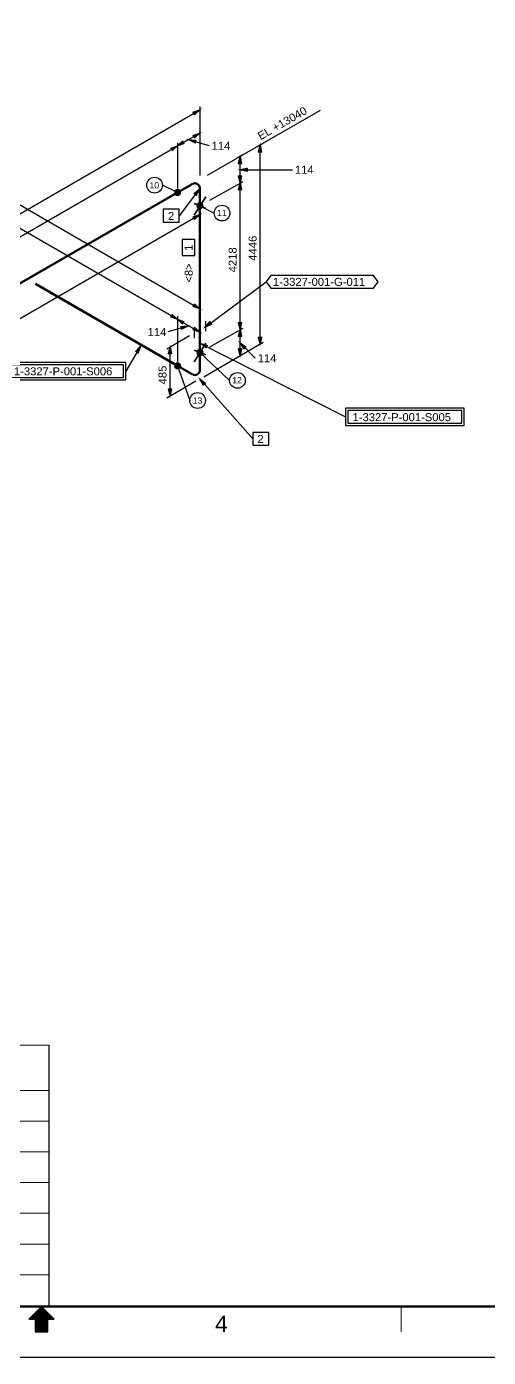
# Model space of a CAD drawing. Header units: inches. Extents: x 0 to 841, y 0 to 594.
# Drawn here: x 426.9 to 554, y 0 to 365.9 of the extents above; entities that cross this region are included whole.
import ezdxf
from ezdxf.enums import TextEntityAlignment as Align

# ---------------------------------------------------------------- set-up
doc = ezdxf.new("R2010")
doc.units = ezdxf.units.IN
doc.header["$MEASUREMENT"] = 0
for name, color, linetype in [('BG 0', 7, 'Continuous'), ('BG BG BG BG BG 2', 7, 'Continuous'), ('BG Border', 7, 'Continuous'), ('DIMLINES', 7, 'Continuous'), ('DIMTEXT', 7, 'Continuous'), ('ISOTEXT', 7, 'Continuous'), ('NOZZLES', 7, 'Continuous'), ('PIPE', 7, 'Continuous'), ('WELDS', 7, 'Continuous')]:
    doc.layers.add(name, color=color, linetype=linetype)
doc.styles.add('Arial', font='arial.ttf')

msp = doc.modelspace()

# ---------------------------------------------------------------- hatches: boundary and pattern name
at = {"layer": 'DIMLINES', "linetype": 'Continuous'}
for points in [[(473.16, 341.72), (474.6, 343), (472.76, 342.36)], [(467, 331.8), (468.44, 333.08), (466.6, 332.44)], [(469.8, 334.36), (468.36, 333.08), (470.2, 333.72)], [(473.48, 334.6), (471.56, 334.76), (473.32, 333.88)], [(473.16, 335.32), (474.6, 336.6), (472.76, 335.96)], [(491.56, 331.4), (491.16, 333.32), (490.76, 331.4)], [(486.04, 328.2), (485.64, 330.12), (485.24, 328.2)], [(487.56, 326.92), (485.64, 326.52), (487.56, 326.12)], [(485.24, 324.84), (485.64, 322.92), (486.04, 324.84)], [(486.04, 321), (485.64, 322.92), (485.24, 321)], [(473.16, 312.92), (474.6, 314.2), (472.76, 313.56)], [(472.76, 288.92), (474.6, 288.28), (473.16, 289.56)], [(466.6, 286.04), (468.44, 285.4), (467, 286.68)], [(470.2, 284.76), (468.36, 285.4), (469.8, 284.12)], [(469.56, 282.68), (471.32, 283.56), (469.4, 283.4)], [(472.76, 282.52), (474.6, 281.88), (473.16, 283.16)], [(485.24, 284.52), (485.64, 282.6), (486.04, 284.52)], [(486.04, 280.68), (485.64, 282.6), (485.24, 280.68)], [(487.24, 277.8), (485.64, 278.92), (486.76, 277.32)], [(490.76, 280.52), (491.16, 278.6), (491.56, 280.52)], [(466.76, 275.88), (466.36, 277.8), (465.96, 275.88)], [(485.24, 277.32), (485.64, 275.4), (486.04, 277.32)], [(465.96, 266.28), (466.36, 264.36), (466.76, 266.28)]]:
    msp.add_hatch(color=2, dxfattribs=at).paths.add_polyline_path(points)
at = {"layer": 'DIMLINES', "linetype": 'ByBlock'}
h = msp.add_hatch(dxfattribs=at)
h.set_pattern_fill('LINE', scale=25.4, style=0)
h.paths.add_polyline_path([(473.16, 341.72), (474.6, 343), (472.76, 342.36)])
h = msp.add_hatch(dxfattribs=at)
h.set_pattern_fill('LINE', scale=25.4, style=0)
h.paths.add_polyline_path([(467, 331.8), (468.44, 333.08), (466.6, 332.44)])
h = msp.add_hatch(dxfattribs=at)
h.set_pattern_fill('LINE', scale=25.4, style=0)
h.paths.add_polyline_path([(469.8, 334.36), (468.36, 333.08), (470.2, 333.72)])
h = msp.add_hatch(dxfattribs=at)
h.set_pattern_fill('LINE', scale=25.4, style=0)
h.paths.add_polyline_path([(473.48, 334.6), (471.56, 334.76), (473.32, 333.88)])
h = msp.add_hatch(dxfattribs=at)
h.set_pattern_fill('LINE', scale=25.4, style=0)
h.paths.add_polyline_path([(473.16, 335.32), (474.6, 336.6), (472.76, 335.96)])
h = msp.add_hatch(dxfattribs=at)
h.set_pattern_fill('LINE', scale=25.4, style=0)
h.paths.add_polyline_path([(491.56, 331.4), (491.16, 333.32), (490.76, 331.4)])
h = msp.add_hatch(dxfattribs=at)
h.set_pattern_fill('LINE', scale=25.4, style=0)
h.paths.add_polyline_path([(486.04, 328.2), (485.64, 330.12), (485.24, 328.2)])
h = msp.add_hatch(dxfattribs=at)
h.set_pattern_fill('LINE', scale=25.4, style=0)
h.paths.add_polyline_path([(487.56, 326.92), (485.64, 326.52), (487.56, 326.12)])
h = msp.add_hatch(dxfattribs=at)
h.set_pattern_fill('LINE', scale=25.4, style=0)
h.paths.add_polyline_path([(485.24, 324.84), (485.64, 322.92), (486.04, 324.84)])
h = msp.add_hatch(dxfattribs=at)
h.set_pattern_fill('LINE', scale=25.4, style=0)
h.paths.add_polyline_path([(486.04, 321), (485.64, 322.92), (485.24, 321)])
h = msp.add_hatch(dxfattribs=at)
h.set_pattern_fill('LINE', scale=25.4, style=0)
h.paths.add_polyline_path([(473.16, 312.92), (474.6, 314.2), (472.76, 313.56)])
h = msp.add_hatch(dxfattribs=at)
h.set_pattern_fill('LINE', scale=25.4, style=0)
h.paths.add_polyline_path([(472.76, 288.92), (474.6, 288.28), (473.16, 289.56)])
h = msp.add_hatch(dxfattribs=at)
h.set_pattern_fill('LINE', scale=25.4, style=0)
h.paths.add_polyline_path([(466.6, 286.04), (468.44, 285.4), (467, 286.68)])
h = msp.add_hatch(dxfattribs=at)
h.set_pattern_fill('LINE', scale=25.4, style=0)
h.paths.add_polyline_path([(470.2, 284.76), (468.36, 285.4), (469.8, 284.12)])
h = msp.add_hatch(dxfattribs=at)
h.set_pattern_fill('LINE', scale=25.4, style=0)
h.paths.add_polyline_path([(469.56, 282.68), (471.32, 283.56), (469.4, 283.4)])
h = msp.add_hatch(dxfattribs=at)
h.set_pattern_fill('LINE', scale=25.4, style=0)
h.paths.add_polyline_path([(472.76, 282.52), (474.6, 281.88), (473.16, 283.16)])
h = msp.add_hatch(dxfattribs=at)
h.set_pattern_fill('LINE', scale=25.4, style=0)
h.paths.add_polyline_path([(485.24, 284.52), (485.64, 282.6), (486.04, 284.52)])
h = msp.add_hatch(dxfattribs=at)
h.set_pattern_fill('LINE', scale=25.4, style=0)
h.paths.add_polyline_path([(486.04, 280.68), (485.64, 282.6), (485.24, 280.68)])
h = msp.add_hatch(dxfattribs=at)
h.set_pattern_fill('LINE', scale=25.4, style=0)
h.paths.add_polyline_path([(487.24, 277.8), (485.64, 278.92), (486.76, 277.32)])
h = msp.add_hatch(dxfattribs=at)
h.set_pattern_fill('LINE', scale=25.4, style=0)
h.paths.add_polyline_path([(490.76, 280.52), (491.16, 278.6), (491.56, 280.52)])
h = msp.add_hatch(dxfattribs=at)
h.set_pattern_fill('LINE', scale=25.4, style=0)
h.paths.add_polyline_path([(466.76, 275.88), (466.36, 277.8), (465.96, 275.88)])
h = msp.add_hatch(dxfattribs=at)
h.set_pattern_fill('LINE', scale=25.4, style=0)
h.paths.add_polyline_path([(485.24, 277.32), (485.64, 275.4), (486.04, 277.32)])
h = msp.add_hatch(dxfattribs=at)
h.set_pattern_fill('LINE', scale=25.4, style=0)
h.paths.add_polyline_path([(465.96, 266.28), (466.36, 264.36), (466.76, 266.28)])
at = {"layer": 'ISOTEXT', "linetype": 'Continuous'}
for points in [[(473.56, 319.48), (474.44, 321.24), (473, 319.96)], [(477.32, 284.68), (476.04, 283.24), (477.8, 284.04)], [(476.6, 278.2), (474.76, 278.76), (476.28, 277.56)], [(457.56, 276.2), (458.2, 278.04), (456.92, 276.6)], [(476.12, 267.8), (474.6, 269), (475.56, 267.32)]]:
    msp.add_hatch(color=2, dxfattribs=at).paths.add_polyline_path(points)
at = {"layer": 'ISOTEXT', "linetype": 'ByBlock'}
h = msp.add_hatch(dxfattribs=at)
h.set_pattern_fill('LINE', scale=25.4, style=0)
h.paths.add_polyline_path([(473.56, 319.48), (474.44, 321.24), (473, 319.96)])
h = msp.add_hatch(dxfattribs=at)
h.set_pattern_fill('LINE', scale=25.4, style=0)
h.paths.add_polyline_path([(477.32, 284.68), (476.04, 283.24), (477.8, 284.04)])
h = msp.add_hatch(dxfattribs=at)
h.set_pattern_fill('LINE', scale=25.4, style=0)
h.paths.add_polyline_path([(476.6, 278.2), (474.76, 278.76), (476.28, 277.56)])
h = msp.add_hatch(dxfattribs=at)
h.set_pattern_fill('LINE', scale=25.4, style=0)
h.paths.add_polyline_path([(457.56, 276.2), (458.2, 278.04), (456.92, 276.6)])
h = msp.add_hatch(dxfattribs=at)
h.set_pattern_fill('LINE', scale=25.4, style=0)
h.paths.add_polyline_path([(476.12, 267.8), (474.6, 269), (475.56, 267.32)])
at = {"layer": 'NOZZLES', "linetype": 'Continuous'}
h = msp.add_hatch(color=7, dxfattribs=at)
edge = h.paths.add_edge_path()
edge.add_arc((468.44, 320.28), 0.76, 0, 360)
at = {"layer": 'NOZZLES', "linetype": 'ByBlock'}
h = msp.add_hatch(dxfattribs=at)
h.set_pattern_fill('LINE', scale=25.4, style=0)
edge = h.paths.add_edge_path()
edge.add_arc((468.44, 320.28), 0.76, 0, 360)
at = {"layer": 'NOZZLES', "linetype": 'Continuous'}
h = msp.add_hatch(color=7, dxfattribs=at)
edge = h.paths.add_edge_path()
edge.add_arc((474.6, 316.6), 0.76, 0, 360)
at = {"layer": 'NOZZLES', "linetype": 'ByBlock'}
h = msp.add_hatch(dxfattribs=at)
h.set_pattern_fill('LINE', scale=25.4, style=0)
edge = h.paths.add_edge_path()
edge.add_arc((474.6, 316.6), 0.76, 0, 360)
at = {"layer": 'NOZZLES', "linetype": 'Continuous'}
h = msp.add_hatch(color=7, dxfattribs=at)
edge = h.paths.add_edge_path()
edge.add_arc((474.6, 276.28), 0.76, 0, 360)
at = {"layer": 'NOZZLES', "linetype": 'ByBlock'}
h = msp.add_hatch(dxfattribs=at)
h.set_pattern_fill('LINE', scale=25.4, style=0)
edge = h.paths.add_edge_path()
edge.add_arc((474.6, 276.28), 0.76, 0, 360)
at = {"layer": 'NOZZLES', "linetype": 'Continuous'}
h = msp.add_hatch(color=7, dxfattribs=at)
edge = h.paths.add_edge_path()
edge.add_arc((468.44, 272.6), 0.76, 0, 360)
at = {"layer": 'NOZZLES', "linetype": 'ByBlock'}
h = msp.add_hatch(dxfattribs=at)
h.set_pattern_fill('LINE', scale=25.4, style=0)
edge = h.paths.add_edge_path()
edge.add_arc((468.44, 272.6), 0.76, 0, 360)

# ---------------------------------------------------------------- linework, layer by layer
at = {"layer": 'BG 0', "color": 2, "linetype": 'Continuous', "lineweight": 25}
msp.add_line((432.98, 85.88), (432.98, 14), dxfattribs=at)
at = {"layer": 'BG BG BG BG BG 2', "color": 2, "linetype": 'Continuous', "lineweight": 15}
for p, q in [((432.98, 85.88), (35, 85.88)), ((432.98, 73.42), (35, 73.42)), ((432.98, 64.96), (35, 64.96)), ((432.98, 56.51), (35, 56.51)), ((432.98, 48.06), (35, 48.06)), ((432.98, 39.61), (35, 39.61)), ((432.98, 31.16), (35, 31.16)), ((432.98, 22.71), (35, 22.71))]:
    msp.add_line(p, q, dxfattribs=at)
at = {"layer": 'BG Border', "color": 3, "linetype": 'Continuous', "lineweight": 120}
msp.add_line((827, 14), (35, 14), dxfattribs=at)
at = {"layer": 'BG Border', "color": 7, "linetype": 'Continuous', "lineweight": 25}
for p, q in [((431, 14), (427.5, 10.5)), ((434.5, 10.5), (431, 14)), ((427.5, 10.5), (429.25, 10.5)), ((429.25, 10.5), (429.25, 6.98)), ((432.75, 6.98), (432.75, 10.5)), ((432.75, 10.5), (434.5, 10.5)), ((429.25, 6.98), (432.75, 6.98)), ((841, 0), (0, 0))]:
    msp.add_line(p, q, dxfattribs=at)
at = {"layer": 'BG Border', "color": 7, "linetype": 'Continuous', "lineweight": 13}
for p, q in [((428, 11), (428, 10.5)), ((428.2, 11.2), (428.2, 10.5)), ((428.4, 11.4), (428.4, 10.5)), ((428.6, 11.6), (428.6, 10.5)), ((428.8, 11.8), (428.8, 10.5)), ((429, 12), (429, 10.5)), ((429.2, 12.2), (429.2, 10.5)), ((429.4, 12.4), (429.4, 6.98)), ((429.6, 12.6), (429.6, 6.98)), ((429.8, 12.8), (429.8, 6.98)), ((430, 13), (430, 6.98)), ((430.2, 13.2), (430.2, 6.98)), ((430.4, 13.4), (430.4, 6.98)), ((430.6, 13.6), (430.6, 6.98)), ((430.8, 13.8), (430.8, 6.98)), ((431, 14), (431, 6.98)), ((431.2, 13.8), (431.2, 6.98)), ((431.4, 13.6), (431.4, 6.98)), ((431.6, 13.4), (431.6, 6.98)), ((431.8, 13.2), (431.8, 6.98)), ((432, 13), (432, 6.98)), ((432.2, 12.8), (432.2, 6.98)), ((432.4, 12.6), (432.4, 6.98)), ((432.6, 12.4), (432.6, 6.98)), ((432.8, 12.2), (432.8, 10.5)), ((433, 12), (433, 10.5)), ((433.2, 11.8), (433.2, 10.5)), ((433.4, 11.6), (433.4, 10.5)), ((433.6, 11.4), (433.6, 10.5)), ((433.8, 11.2), (433.8, 10.5)), ((434, 11), (434, 10.5)), ((530, 14), (530, 6.98)), ((427.6, 10.6), (427.6, 10.5)), ((427.8, 10.8), (427.8, 10.5)), ((434.2, 10.8), (434.2, 10.5)), ((434.4, 10.6), (434.4, 10.5))]:
    msp.add_line(p, q, dxfattribs=at)
at = {"layer": 'BG Border', "color": 3, "linetype": 'Continuous', "lineweight": 120}
msp.add_lwpolyline([(827, 580), (35, 580), (35, 14), (827, 14)], close=True, dxfattribs=at)
at = {"layer": 'DIMLINES', "color": 2, "linetype": 'Continuous', "lineweight": 30}
for p, q in [((365.64, 351.08), (474.6, 288.28)), ((305.4, 245.48), (474.6, 343)), ((371.8, 341.16), (468.44, 285.4)), ((472.76, 342.36), (474.6, 343)), ((473.16, 341.72), (472.76, 342.36)), ((474.6, 343), (473.16, 341.72)), ((474.6, 343.88), (474.6, 324.92)), ((489.88, 332.6), (507.8, 342.92)), ((311.56, 242.6), (468.44, 333.08)), ((466.6, 332.44), (468.44, 333.08)), ((468.44, 333.08), (467, 331.8)), ((468.36, 333.08), (474.6, 336.6)), ((468.36, 333.08), (469.8, 334.36)), ((470.2, 333.72), (468.36, 333.08)), ((468.44, 333.96), (468.44, 321.4)), ((469.8, 334.36), (470.2, 333.72)), ((471.56, 334.76), (473.48, 334.6)), ((473.32, 333.88), (471.56, 334.76)), ((471.56, 334.76), (477.16, 333.16)), ((472.76, 335.96), (474.6, 336.6)), ((473.16, 335.32), (472.76, 335.96)), ((474.6, 336.6), (473.16, 335.32)), ((473.48, 334.6), (473.32, 333.88)), ((491.96, 333.72), (490.36, 332.84)), ((490.76, 331.4), (491.16, 333.32)), ((491.16, 333.32), (491.56, 331.4)), ((491.16, 278.6), (491.16, 333.32)), ((467, 331.8), (466.6, 332.44)), ((476.68, 325), (489.88, 332.6)), ((486.44, 330.6), (484.84, 329.72)), ((485.24, 328.2), (485.64, 330.12)), ((485.64, 330.12), (486.04, 328.2)), ((485.64, 322.92), (485.64, 330.12)), ((491.56, 331.4), (490.76, 331.4)), ((486.04, 328.2), (485.24, 328.2)), ((485.64, 326.52), (487.56, 326.92)), ((487.56, 326.12), (485.64, 326.52)), ((485.64, 326.52), (500.04, 326.52)), ((487.56, 326.92), (487.56, 326.12)), ((486.36, 323.24), (477.24, 318.04)), ((485.64, 322.92), (485.24, 324.84)), ((485.24, 324.84), (486.04, 324.84)), ((485.24, 321), (485.64, 322.92)), ((486.04, 324.84), (485.64, 322.92)), ((485.64, 322.92), (486.04, 321)), ((485.64, 282.6), (485.64, 322.92)), ((486.04, 321), (485.24, 321)), ((474.6, 313.24), (474.6, 315.16)), ((377.56, 258.28), (474.6, 314.2)), ((472.76, 313.56), (474.6, 314.2)), ((473.16, 312.92), (472.76, 313.56)), ((474.6, 314.2), (473.16, 312.92)), ((472.76, 288.92), (473.16, 289.56)), ((473.16, 289.56), (474.6, 288.28)), ((474.6, 289.24), (474.6, 287.32)), ((466.6, 286.04), (467, 286.68)), ((468.44, 285.4), (466.6, 286.04)), ((467, 286.68), (468.44, 285.4)), ((468.36, 285.4), (470.2, 284.76)), ((469.8, 284.12), (468.36, 285.4)), ((468.36, 285.4), (474.6, 281.88)), ((468.44, 286.28), (468.44, 273.72)), ((474.6, 288.28), (472.76, 288.92)), ((471.32, 283.56), (465.72, 281.96)), ((469.4, 283.4), (471.32, 283.56)), ((469.56, 282.68), (469.4, 283.4)), ((471.32, 283.56), (469.56, 282.68)), ((470.2, 284.76), (469.8, 284.12)), ((472.76, 282.52), (473.16, 283.16)), ((474.6, 281.88), (472.76, 282.52)), ((473.16, 283.16), (474.6, 281.88)), ((474.6, 282.84), (474.6, 280.92)), ((486.36, 282.92), (477.24, 277.72)), ((485.64, 282.6), (485.24, 284.52)), ((485.24, 284.52), (486.04, 284.52)), ((485.24, 280.68), (485.64, 282.6)), ((486.04, 284.52), (485.64, 282.6)), ((485.64, 282.6), (486.04, 280.68)), ((485.64, 275.4), (485.64, 282.6)), ((465.48, 277.32), (471.72, 280.92)), ((491.96, 279), (475.64, 269.48)), ((486.04, 280.68), (485.24, 280.68)), ((485.64, 278.92), (487.24, 277.8)), ((486.76, 277.32), (485.64, 278.92)), ((485.64, 278.92), (489.8, 274.76)), ((491.16, 278.6), (490.76, 280.52)), ((490.76, 280.52), (491.56, 280.52)), ((491.56, 280.52), (491.16, 278.6)), ((465.96, 275.88), (466.36, 277.8)), ((466.76, 275.88), (465.96, 275.88)), ((466.36, 277.8), (466.76, 275.88)), ((466.36, 264.36), (466.36, 277.8)), ((485.64, 275.4), (485.24, 277.32)), ((485.24, 277.32), (486.04, 277.32)), ((486.04, 277.32), (485.64, 275.4)), ((487.24, 277.8), (486.76, 277.32)), ((465.48, 263.8), (473.48, 268.52)), ((466.36, 264.36), (465.96, 266.28)), ((465.96, 266.28), (466.76, 266.28)), ((466.76, 266.28), (466.36, 264.36))]:
    msp.add_line(p, q, dxfattribs=at)
at = {"layer": 'DIMLINES', "color": 2, "linetype": 'Continuous', "lineweight": 30, "const_width": 0.3}
for points in [[(473.16, 341.72), (474.6, 343), (472.76, 342.36)], [(473.16, 335.32), (474.6, 336.6), (472.76, 335.96)], [(467, 331.8), (468.44, 333.08), (466.6, 332.44)], [(469.8, 334.36), (468.36, 333.08), (470.2, 333.72)], [(473.48, 334.6), (471.56, 334.76), (473.32, 333.88)], [(491.56, 331.4), (491.16, 333.32), (490.76, 331.4)], [(486.04, 328.2), (485.64, 330.12), (485.24, 328.2)], [(487.56, 326.92), (485.64, 326.52), (487.56, 326.12)], [(485.24, 324.84), (485.64, 322.92), (486.04, 324.84)], [(486.04, 321), (485.64, 322.92), (485.24, 321)], [(473.16, 312.92), (474.6, 314.2), (472.76, 313.56)], [(472.76, 288.92), (474.6, 288.28), (473.16, 289.56)], [(466.6, 286.04), (468.44, 285.4), (467, 286.68)], [(470.2, 284.76), (468.36, 285.4), (469.8, 284.12)], [(469.56, 282.68), (471.32, 283.56), (469.4, 283.4)], [(472.76, 282.52), (474.6, 281.88), (473.16, 283.16)], [(485.24, 284.52), (485.64, 282.6), (486.04, 284.52)], [(486.04, 280.68), (485.64, 282.6), (485.24, 280.68)], [(466.76, 275.88), (466.36, 277.8), (465.96, 275.88)], [(487.24, 277.8), (485.64, 278.92), (486.76, 277.32)], [(490.76, 280.52), (491.16, 278.6), (491.56, 280.52)], [(485.24, 277.32), (485.64, 275.4), (486.04, 277.32)], [(465.96, 266.28), (466.36, 264.36), (466.76, 266.28)]]:
    msp.add_lwpolyline(points, close=True, dxfattribs=at)
at = {"layer": 'ISOTEXT', "color": 2, "linetype": 'Continuous', "lineweight": 30}
for p, q in [((468.44, 320.28), (464.28, 322.28)), ((474.44, 321.24), (468.84, 313.88)), ((473, 319.96), (474.44, 321.24)), ((473.56, 319.48), (473, 319.96)), ((474.44, 321.24), (473.56, 319.48)), ((468.92, 315.64), (464.52, 315.64)), ((464.52, 315.64), (464.52, 312.12)), ((468.92, 312.12), (468.92, 315.64)), ((474.6, 316.6), (478.52, 314.6)), ((464.52, 312.12), (468.92, 312.12)), ((473.24, 307.32), (469.72, 307.32)), ((469.72, 307.32), (469.72, 302.92)), ((473.24, 302.92), (473.24, 307.32)), ((469.72, 302.92), (473.24, 302.92)), ((494.12, 297.48), (492.84, 295.72)), ((522.36, 297.48), (494.12, 297.48)), ((523.64, 295.72), (522.36, 297.48)), ((476.04, 283.24), (492.84, 295.72)), ((492.84, 295.72), (494.12, 293.96)), ((494.12, 293.96), (522.36, 293.96)), ((522.36, 293.96), (523.64, 295.72)), ((476.04, 283.24), (477.32, 284.68)), ((477.8, 284.04), (476.04, 283.24)), ((477.32, 284.68), (477.8, 284.04)), ((474.76, 278.76), (514.68, 258.6)), ((474.76, 278.76), (476.6, 278.2)), ((476.28, 277.56), (474.76, 278.76)), ((476.6, 278.2), (476.28, 277.56)), ((458.2, 278.04), (454.2, 271.16)), ((456.92, 276.6), (458.2, 278.04)), ((457.56, 276.2), (456.92, 276.6)), ((458.2, 278.04), (457.56, 276.2)), ((474.6, 276.28), (482.76, 268.6)), ((454.2, 273.56), (421.56, 273.56)), ((453.56, 272.92), (422.2, 272.92)), ((453.56, 269.4), (453.56, 272.92)), ((454.2, 268.76), (454.2, 273.56)), ((468.44, 272.6), (471.8, 263.08)), ((421.56, 268.76), (454.2, 268.76)), ((422.2, 269.4), (453.56, 269.4)), ((474.6, 269), (489.16, 252.52)), ((474.6, 269), (476.12, 267.8)), ((475.56, 267.32), (474.6, 269)), ((476.12, 267.8), (475.56, 267.32)), ((547.32, 261), (514.68, 261)), ((514.68, 261), (514.68, 256.2)), ((546.68, 260.36), (515.32, 260.36)), ((515.32, 260.36), (515.32, 256.84)), ((546.68, 256.84), (546.68, 260.36)), ((547.32, 256.2), (547.32, 261)), ((514.68, 256.2), (547.32, 256.2)), ((515.32, 256.84), (546.68, 256.84)), ((493.56, 254.28), (489.16, 254.28)), ((489.16, 254.28), (489.16, 250.76)), ((493.56, 250.76), (493.56, 254.28)), ((489.16, 250.76), (493.56, 250.76))]:
    msp.add_line(p, q, dxfattribs=at)
at = {"layer": 'ISOTEXT', "color": 2, "linetype": 'Continuous', "lineweight": 30, "const_width": 0.3}
for points in [[(473.56, 319.48), (474.44, 321.24), (473, 319.96)], [(477.32, 284.68), (476.04, 283.24), (477.8, 284.04)], [(457.56, 276.2), (458.2, 278.04), (456.92, 276.6)], [(476.6, 278.2), (474.76, 278.76), (476.28, 277.56)], [(476.12, 267.8), (474.6, 269), (475.56, 267.32)]]:
    msp.add_lwpolyline(points, close=True, dxfattribs=at)
at = {"layer": 'ISOTEXT', "color": 2, "linetype": 'Continuous', "lineweight": 30}
for centre in [(462.12, 322.28), (480.68, 314.6), (484.92, 268.6), (473.96, 263.08)]:
    msp.add_circle(centre, 2.16, dxfattribs=at)
at = {"layer": 'NOZZLES', "color": 7, "linetype": 'Continuous', "lineweight": 25}
for p, q in [((473, 283), (473, 280.2)), ((476.2, 282.1), (476.2, 284.9))]:
    msp.add_line(p, q, dxfattribs=at)
at = {"layer": 'NOZZLES', "color": 7, "linetype": 'Continuous', "lineweight": 35}
for centre in [(468.44, 320.28), (474.6, 316.6), (474.6, 276.28), (468.44, 272.6)]:
    msp.add_circle(centre, 0.76, dxfattribs=at)
at = {"layer": 'PIPE', "color": 7, "linetype": 'Continuous', "lineweight": 50}
for p, q in [((472.5, 322.6), (468.4, 320.3)), ((468.4, 320.3), (377.6, 267.9)), ((474.6, 316.6), (474.6, 321.4)), ((474.6, 282.5), (474.6, 316.6)), ((429.3, 295.2), (468.4, 272.6)), ((474.6, 276.3), (474.6, 282.5)), ((474.6, 271.5), (474.6, 276.3)), ((468.4, 272.6), (472.5, 270.3))]:
    msp.add_line(p, q, dxfattribs=at)
for centre, start, end in [((473.21, 321.4), 0, 119.981), ((473.21, 271.48), 240.018, 0)]:
    msp.add_arc(centre, 1.39, start, end, dxfattribs=at)
at = {"layer": 'WELDS', "color": 7, "linetype": 'Continuous', "lineweight": 35}
for p, q in [((473, 314), (476.2, 319.1)), ((476.2, 315.9), (473, 317.2)), ((473, 273.7), (476.2, 278.8)), ((476.2, 275.6), (473, 276.9))]:
    msp.add_line(p, q, dxfattribs=at)
for centre in [(468.44, 320.28), (474.6, 316.6), (474.6, 276.28), (468.44, 272.6)]:
    msp.add_circle(centre, 0.76, dxfattribs=at)

# ---------------------------------------------------------------- texts
at = {"layer": 'BG Border', "color": 3, "style": 'Arial', "width": 1.008516}
msp.add_text('4', height=4.5, dxfattribs=at).set_placement((480.5, 11.48), align=Align.TOP_CENTER)
at = {"layer": 'DIMTEXT', "color": 2, "style": 'Arial', "width": 1.008516}
for p in [(477.8, 332), (500.7, 325.4), (460.2, 280.8), (490.5, 273.6)]:
    msp.add_text('114', height=2.2, dxfattribs=at).set_placement(p)
for s, p in [('4446', (490.2, 301.5)), ('4218', (484.7, 298.3)), ('485', (465.4, 267.5))]:
    msp.add_text(s, height=2.2, rotation=90, dxfattribs=at).set_placement(p)
at = {"layer": 'ISOTEXT', "color": 2, "style": 'Arial'}
for s, rotation, width, p in [('EL +13040', 30, 1.005315, (491.3, 334.6)), ('1', 90, 1.008516, (472.6, 304.2)), ('<8>', 90, 0.993892, (472.6, 295.5))]:
    msp.add_text(s, height=2.2, rotation=rotation, dxfattribs=dict(at, width=width)).set_placement(p)
for s, height, width, p in [('10', 1.7, 1.008516, (460.7, 321.4)), ('2', 2.2, 1.008516, (465.8, 312.7)), ('11', 1.7, 1.008516, (479.3, 313.8)), ('1-3327-001-G-011', 2.2, 1.003461, (494.7, 294.6)), ('1-3327-P-001-S006', 2.2, 1.003781, (423.4, 270)), ('12', 1.7, 1.008516, (483.5, 267.8)), ('13', 1.7, 1.008516, (472.6, 262.2)), ('1-3327-P-001-S005', 2.2, 1.003781, (516.6, 257.4)), ('2', 2.2, 1.008516, (490.4, 251.4))]:
    msp.add_text(s, height=height, dxfattribs=dict(at, width=width)).set_placement(p)

doc.saveas('drawing.dxf')
